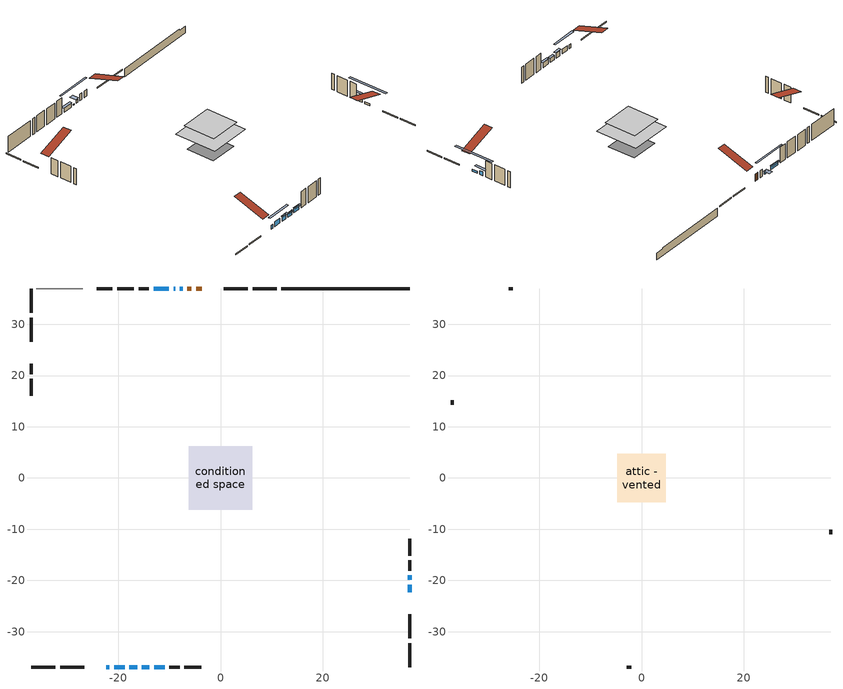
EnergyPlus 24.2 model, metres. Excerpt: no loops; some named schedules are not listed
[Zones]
conditioned space
 floor outside (Floor1 construction): -2.35,-2.35 -2.35,2.35 2.35,2.35 2.35,-2.35 z0.4
 floor adiabatic (AdiabaticFloorConstruction): -6.24,-6.24 -6.24,6.24 6.24,6.24 6.24,-6.24 z2.84
 floor foundation (Slab1 construction): -4.16,-4.16 -4.16,4.16 4.16,4.16 4.16,-4.16 z-2.04
 wall outside (RimJoist1 construction): 10.98,36.9 6.29,36.9 / -36.9,-36.9 -32.21,-36.9 / -36.9,36.9 -36.9,32.21 / 36.9,-36.9 36.9,-32.21 z0.4:0.7
 wall outside (RimJoist2 construction): 5.36,36.9 0.68,36.9 / -31.29,-36.9 -26.6,-36.9 / -36.9,31.29 -36.9,26.6 / 36.9,-31.29 36.9,-26.6 z0.4:0.7
 wall outside (AdiabaticWallConstruction 1): -3.62,36.9 -4.74,36.9 z0.4:2.43
 wall outside (AdiabaticWallConstruction): -7.41,36.9 -7.94,36.9 z0.4:1.29; -8.87,36.9 -9.16,36.9 z0.4:0.75; 36.9,-22.3 36.9,-20.8 z0.4:1.01; -22.3,-36.9 -21.69,-36.9 z0.4:1.62; -20.76,-36.9 -18.7,-36.9 / -17.77,-36.9 -16.3,-36.9 / -12.97,-36.9 -10.91,-36.9 z0.4:1.87; 36.9,-19.87 36.9,-19.01 / -15.37,-36.9 -13.9,-36.9 / -10.09,36.9 -13.03,36.9 z0.4:1.57
 wall outside (Wall1 construction): -13.96,36.9 -15.97,36.9 / -9.98,-36.9 -7.98,-36.9 / -36.9,22.3 -36.9,20.29 / 36.9,-18.08 36.9,-16.07 z0.4:5.28
 wall outside (Wall2 construction): -16.9,36.9 -20.18,36.9 / -7.05,-36.9 -3.77,-36.9 / -36.9,19.37 -36.9,16.08 / 36.9,-15.15 36.9,-11.86 z0.4:5.28
 wall foundation (FoundationWall1 construction): 11.91,36.9,-2.04 11.91,36.9,0.4 34.4,36.9,0.4 34.4,36.9,-0.01 36.9,36.9,-0.01 36.9,36.9,-2.04
 wall othersidecoefficients (AdiabaticWallConstruction 1): -5.67,36.9 -6.48,36.9 z0.4:2.43
 wall othersidecoefficients (Wall3 construction): -21.11,36.9 -24.2,36.9 z0.4:5.28
 wall adiabatic (Wall5 construction): -26.89,36.9 -35.97,36.9 z0.4:5.28
 window (WindowConstruction 6): -7.41,36.9 -7.94,36.9 z0.4:1.29
 window (WindowConstruction 8): -8.87,36.9 -9.16,36.9 z0.4:0.74
 window (WindowConstruction 9): 36.9,-22.3 36.9,-20.8 z0.4:1.01
 window (WindowConstruction 7): -22.3,-36.9 -21.69,-36.9 z0.4:1.62
 window (WindowConstruction): -20.76,-36.9 -18.7,-36.9 z0.4:1.87
 window (WindowConstruction 1): -17.77,-36.9 -16.3,-36.9 z0.4:1.87
 window (WindowConstruction 2): 36.9,-19.87 36.9,-19.01 z0.4:1.57
 window (WindowConstruction 3): -15.37,-36.9 -13.9,-36.9 z0.4:1.57
 window (WindowConstruction 4): -12.97,-36.9 -10.91,-36.9 z0.4:1.87
 window (WindowConstruction 5): -10.09,36.9 -13.03,36.9 z0.4:1.57
 door (Door): -3.62,36.9 -4.74,36.9 z0.4:2.43
 door inside (Door 1): -5.67,36.9 -6.48,36.9 z0.4:2.43
 ceiling adiabatic (AdiabaticFloorConstruction): 6.24,-6.24 6.24,6.24 -6.24,6.24 -6.24,-6.24 z2.84
attic - vented
 floor to conditioned space (Floor2 construction Reversed): -4.76,-4.76 -4.76,4.76 4.76,4.76 4.76,-4.76 z5.28
 wall outside (Wall4 construction): -25.13,36.9 -25.96,36.9 / -2.84,-36.9 -2,-36.9 / -36.9,15.16 -36.9,14.32 / 36.9,-10.94 36.9,-10.1 z0.4:5.28
 roof outside (Roof1 construction): -2.69,36.9,5.28 -2.69,27.63,8.37 -0.25,27.63,8.37 -0.25,36.9,5.28; -23.23,-36.9,5.28 -23.23,-27.63,8.37 -25.67,-27.63,8.37 -25.67,-36.9,5.28; -36.9,23.23,5.28 -27.63,23.23,8.37 -27.63,25.67,8.37 -36.9,25.67,5.28; 36.9,-23.23,5.28 27.63,-23.23,8.37 27.63,-25.67,8.37 36.9,-25.67,5.28
shading: -8.24,36.9 -7.11,36.9 -7.11,38.73 -8.24,38.73 z1.59; -14.34,36.9 -3.69,36.9 -3.69,37.31 -14.34,37.31 z5.92; 36.9,-15.62 36.9,-27.48 37.51,-27.48 37.51,-15.62 z6.19; -15.96,-36.9 -23.5,-36.9 -23.5,-37.51 -15.96,-37.51 z4.61; -16,-36.9 -18.07,-36.9 -18.07,-37.51 -16,-37.51 z2.17; 36.9,-17.79 36.9,-21.09 37.51,-21.09 37.51,-17.79 z2.79; -13.75,-36.9 -15.52,-36.9 -15.52,-37.51 -13.75,-37.51 z1.72; -10.76,-36.9 -13.12,-36.9 -13.12,-37.51 -10.76,-37.51 z2.02; -13.18,36.9 -9.94,36.9 -9.94,37.51 -13.18,37.51 z1.72
[Building]
Building 1: Terrain=Suburbs
[Site:Location]
Edmonton Intl AP_AB: Latitude {deg}=53.31; Longitude {deg}=-113.58; Time Zone {hr}=-7; Elevation {m}=723; Keep Site Location Information=Yes
[Site:GroundTemperature:Shallow]
-1.56185, -3.61833, -3.78302, -2.80711, 1.11059, 5.01004, 8.39065, 10.5322, 10.7141, 8.97234, 5.67794, 1.89811
[Site:WaterMainsTemperature]
Calculation Method=Schedule; Temperature Schedule=mains temperature schedule
[Material] Roughness=Rough; Thermal Absorptance=0.9
Name | Thickness {m} | Conductivity {W/m-K} | Density {kg/m3} | Specific Heat {J/kg-K} | Solar Absorptance | Visible Absorptance
asphalt or fiberglass shingles | 0.00635 | 0.162714 | 1121.4 | 1465.45 | 0.4 | 0.4
ceiling loosefill ins | 0.423333 | 0.0480833 | 16.02 | 1046.75 | 0.7 | 0.7
ceiling stud and cavity | 0.1397 | 0.280341 | 65.682 | 1177.47 | 0.7 | 0.7
concrete 4.0 in. | 0.1016 | 1.803125 | 2242.8 | 837.4 | 0.7 | 0.7
concrete 8.0 in. | 0.2032 | 1.803125 | 2242.8 | 837.4 | 0.7 | 0.7
door material | 0.04445 | 0.053851 | 512.64 | 1214.23 | 0.7 | 0.7
door material 1 | 0.04445 | 0.060037 | 512.64 | 1214.23 | 0.7 | 0.7
exterior vertical ins | 0.0460229 | 0.029427 | 32.04 | 1214.23 | 0.7 | 0.7
floor covering | 0.0127 | 0.0433444 | 54.468 | 1339.84 | 0.6 | 0.6
floor rigid ins | 0.155448 | 0.029427 | 32.04 | 1214.23 | 0.7 | 0.7
floor rigid ins 1; wall rigid ins 2 | 0.512978 | 0.029427 | 32.04 | 1214.23 | 0.7 | 0.7
floor stud and cavity | 0.1397 | 0.301438 | 92.3553 | 1139.71 | 0.7 | 0.7
floor stud and cavity 1 | 0.1397 | 1.75129 | 37.0049 | 1207.88 | 0.7 | 0.7
furniture material conditioned space 1 | 0.1524 | 0.115458 | 640.8 | 1214.23 | 0.6 | 0.6
gypsum board | 0.0127 | 0.160291 | 801 | 837.4 | 0.6 | 0.6
gypsum board 1 | 0.0127 | 0.160291 | 801 | 837.4 | 0.7 | 0.7
osb sheathing 0.5 in. | 0.0127 | 0.115458 | 512.64 | 1214.23 | 0.7 | 0.7
osb sheathing 0.75 in. | 0.01905 | 0.115458 | 512.64 | 1214.23 | 0.7 | 0.7
osb sheathing 2.0 in. | 0.0508 | 0.115458 | 512.64 | 1214.23 | 0.7 | 0.7
rim joist rigid ins; wall rigid ins | 0.051816 | 0.029427 | 32.04 | 1214.23 | 0.7 | 0.7
rim joist stud and cavity | 0.0508 | 0.0420812 | 125.044 | 1163.47 | 0.6 | 0.6
rim joist stud and cavity 1 | 0.0508 | 0.040317 | 125.044 | 1163.47 | 0.6 | 0.6
wall rigid ins 1 | 0.051816 | 0.029427 | 32.04 | 1214.23 | 0.4 | 0.4
wall stud and cavity | 0.1397 | 0.244877 | 139.0536 | 1170.24 | 0.7 | 0.7
wall stud and cavity 1 | 0.1397 | 0.226685 | 139.0536 | 1170.24 | 0.7 | 0.7
wall stud and cavity 2 | 0.1397 | 0.174931 | 139.0536 | 1170.24 | 0.7 | 0.7
wall stud and cavity 3 | 0.0889 | 6.9971 | 50.32683 | 1063.81 | 0.6 | 0.6
wall stud and cavity 4 | 0.1397 | 0.17928 | 139.0536 | 1170.24 | 0.7 | 0.7
wall stud and cavity 5 | 0.0889 | 0.380278 | 52.3479 | 1209.89 | 0.7 | 0.7
wall stud and cavity 6 | 0.0889 | 0.391764 | 83.0341 | 1211.67 | 0.7 | 0.7
wood siding | 0.0254 | 0.102417 | 544.68 | 1172.36 | 0.4 | 0.4
wood siding 1 | 0.00254 | 0.102417 | 544.68 | 1172.36 | 0.4 | 0.4
wood siding 2; wood siding 3; wood siding 4 | 0.0254 | 0.102417 | 544.68 | 1172.36 | 0.7 | 0.7
[WindowMaterial:SimpleGlazingSystem]
Name | U-Factor {W/m2-K} | Solar Heat Gain Coefficient
WindowMaterial | 1.070303 | 0.23
WindowMaterial 1 | 1.14355 | 0.22
WindowMaterial 2 | 1.78914 | 0.58
WindowMaterial 3 | 1.181024 | 0.22
WindowMaterial 4 | 2.75326 | 0.59
WindowMaterial 5 | 2.76008 | 0.6
WindowMaterial 6 | 3.07123 | 0.43
WindowMaterial 7 | 1.34398 | 0.19
[Construction]
AdiabaticFloorConstruction: floor stud and cavity 1, floor rigid ins 1, osb sheathing 0.75 in., floor covering
AdiabaticWallConstruction: wood siding 3, wall rigid ins 2, wall stud and cavity 5, gypsum board
AdiabaticWallConstruction 1: wood siding 4, wall rigid ins 2, wall stud and cavity 5, gypsum board
Door: door material
Door 1: door material 1
Floor1 construction: floor stud and cavity, floor rigid ins, osb sheathing 0.75 in., floor covering
Floor2 construction Reversed: gypsum board, ceiling stud and cavity, ceiling loosefill ins
FoundationWall1 construction: concrete 8.0 in., gypsum board 1
furniture construction conditioned space 1: furniture material conditioned space 1
PartitionWallConstruction: gypsum board, wall stud and cavity 6, gypsum board
RimJoist1 construction: wood siding 2, rim joist rigid ins, osb sheathing 2.0 in., rim joist stud and cavity
RimJoist2 construction: wood siding 2, rim joist rigid ins, osb sheathing 2.0 in., rim joist stud and cavity 1
Roof1 construction: asphalt or fiberglass shingles
Slab1 construction: concrete 4.0 in.
Wall1 construction: wood siding, wall rigid ins, osb sheathing 0.5 in., wall stud and cavity, gypsum board
Wall2 construction: wood siding, wall rigid ins, osb sheathing 0.5 in., wall stud and cavity 1, gypsum board
Wall3 construction: wall rigid ins 1, osb sheathing 0.5 in., wall stud and cavity 2, gypsum board
Wall4 construction: wood siding 1, wall stud and cavity 3
Wall5 construction: wall rigid ins 1, osb sheathing 0.5 in., wall stud and cavity 4, gypsum board
WindowConstruction; WindowConstruction 4: WindowMaterial
WindowConstruction 1: WindowMaterial 1
WindowConstruction 2: WindowMaterial 2
WindowConstruction 3; WindowConstruction 5: WindowMaterial 3
WindowConstruction 6: WindowMaterial 4
WindowConstruction 7: WindowMaterial 5
WindowConstruction 8: WindowMaterial 6
WindowConstruction 9: WindowMaterial 7
[Zone] Multiplier=1; Part of Total Floor Area=Yes
Name | Volume {m3}
attic - vented | 45.368
conditioned space | 582.4
[Space]
Name | Zone | Volume {m3}
attic - vented 1 | attic - vented | 45.368
conditioned space 1 | conditioned space | 582.4
[ZoneInfiltration:EffectiveLeakageArea]
infil attic - vented 1: Zone or Space=attic - vented 1; Schedule=Always On Discrete; Effective Air Leakage Area {cm2}=3147.48; Stack Coefficient=0.000553889; Wind Coefficient=1.59013e-05
[ZoneMixing]
whole house fan mix: Zone or Space=attic - vented; Schedule=Always On Continuous; Design Flow Rate Calculation Method=Flow/Zone; Design Flow Rate {m3/s}=0; Source Zone or Space=conditioned space
[SurfaceProperty:ExposedFoundationPerimeter]
Slab1: Exposed Perimeter Calculation Method=TotalExposedPerimeter; Total Exposed Perimeter {m}=24.994
[SurfaceProperty:OtherSideCoefficients]
other non-freezing space: Combined Convective/Radiative Film Coefficient {W/m2-K}=8.35; Constant Temperature Coefficient=1; External Dry-Bulb Temperature Coefficient=0; Ground Temperature Coefficient=0; Wind Speed Coefficient=0; Zone Air Temperature Coefficient=0; Constant Temperature Schedule=other non-freezing space; Previous Other Side Temperature Coefficient=0
[InternalMass] Zone or ZoneList=conditioned space; Space or SpaceList=conditioned space 1
Name | Construction | Surface Area {m2}
furniture mass conditioned space 1 | furniture construction conditioned space 1 | 98.856
partition wall mass | PartitionWallConstruction | 247.14
[Lights]
interior lighting: Zone or ZoneList or Space or SpaceList=conditioned space 1; Schedule=interior lighting schedule; Design Level Calculation Method=LightingLevel; Lighting Level {W}=343.2; Return Air Fraction=0; Fraction Radiant=0.6; Fraction Visible=0.2; Fraction Replaceable=1
[People]
occupants: Zone or ZoneList or Space or SpaceList=conditioned space 1; Number of People Schedule=occupants schedule; Number of People Calculation Method=People; Number of People=3; Fraction Radiant=0.314171; Sensible Heat Fraction=0.56303; Activity Level Schedule=occupants activity schedule; Carbon Dioxide Generation Rate {m3/s-W}=0; Enable ASHRAE 55 Comfort Warnings=No; Mean Radiant Temperature Calculation Type=EnclosureAveraged
[ElectricEquipment] Zone or ZoneList or Space or SpaceList=conditioned space 1; Design Level Calculation Method=EquipmentLevel
Name | Schedule | Design Level {W} | Fraction Latent | Fraction Radiant | Fraction Lost
clothes dryer | clothes dryer schedule | 140.772 | 0.015 | 0.081 | 0.85
clothes washer | clothes washer schedule | 32.1985 | 0.03 | 0.162 | 0.7
cooking range | cooking range schedule | 208.969 | 0.08 | 0.432 | 0.2
dishwasher | dishwasher schedule | 66.8632 | 0.3 | 0.18 | 0.4
fridge | fridge schedule | 72.9452 | 0 | 0.6 | 0
mech vent house fan | mech vent house fan schedule | 26.8667 | 0 | 0 | 0.5
mech vent house fan cfis | mech vent house fan cfis schedule | 0 | 0 | 0 | 0
misc plug loads | misc plug loads schedule | 494.7 | 0.045 | 0.513 | 0.1
whole house fan | Always On Discrete | 0 | 0 | 0 | 1
[OtherEquipment] Zone or ZoneList or Space or SpaceList=conditioned space 1; Design Level Calculation Method=EquipmentLevel
Name | Fuel Type | Schedule | Design Level {W} | Fraction Latent | Fraction Radiant | Fraction Lost
clothes dryer 1 | Electricity | clothes dryer schedule | 0 | 0.015 | 0.081 | 0.85
cooking range 1 | Electricity | cooking range schedule | 0 | 0.08 | 0.432 | 0.2
general water use latent | None | general water use schedule | 59.3978 | 1 | 0 | 0
general water use sensible | None | general water use schedule | -58.539 | 0 | 0.6 | 0
mech vent house fan latent load | None | Always On Discrete | 0 | 1 | 0 | 0
mech vent house fan sensible load | None | Always On Discrete | 0 | 0 | 0 | 0
water heater energy adjustment1 | NaturalGas | Always On Discrete | 0.01 | 0 | 0 | 1
[ZoneInfiltration:DesignFlowRate] Zone or ZoneList or Space or SpaceList=conditioned space 1; Schedule=Always On Discrete; Design Flow Rate Calculation Method=Flow/Zone; Design Flow Rate {m3/s}=0
infil flow; natural vent flow; whole house fan flow
[Foundation:Kiva]
Foundation Kiva 1: Initial Indoor Air Temperature {C}=18; Wall Height Above Grade {m}=0.399989; Wall Depth Below Slab {m}=0.2032; Custom Block Material Name 1=exterior vertical ins; Custom Block Depth 1 {m}=2.43998; Custom Block X Position 1 {m}=0.2159; Custom Block Z Position 1 {m}=0
[Foundation:Kiva:Settings]
Soil Conductivity {W/m-K}=0.849921; Soil Density {kg/m3}=1842.3; Soil Specific Heat {J/kg-K}=418.7; Ground Solar Absorptivity=0.9; Ground Thermal Absorptivity=0.9; Ground Surface Roughness {m}=0.03; Far-Field Width {m}=40; Deep-Ground Boundary Condition=ZeroFlux; Deep-Ground Depth {m}=40; Minimum Cell Dimension {m}=0.2; Maximum Cell Growth Coefficient=3; Simulation Timestep=Timestep
[Exterior:Lights]
exterior lighting: Schedule=exterior lighting schedule; Design Level {W}=75.6
[Schedule:Constant]
Name | Hourly Value
Always On Continuous; mech vent house fan schedule; mech vent house fan cfis schedule; Always On Discrete | 1
other non-freezing space; fridge schedule | 0
occupants activity schedule | 117.228
[Schedule:Week:Daily]
interior lighting schedule Week Rule - Jan1-Jan27: interior lighting schedule day, interior lighting schedule day, interior lighting schedule day, interior lighting schedule day, interior lighting schedule day, interior lighting schedule day, interior lighting schedule day, interior lighting schedule default day, interior lighting schedule default day, interior lighting schedule default day, interior lighting schedule default day, interior lighting schedule default day
interior lighting schedule Week Rule - Jan28-Feb3: interior lighting schedule day, interior lighting schedule day, interior lighting schedule day, interior lighting schedule day, interior lighting schedule day 1, interior lighting schedule day 1, interior lighting schedule day 1, interior lighting schedule default day, interior lighting schedule default day, interior lighting schedule default day, interior lighting schedule default day, interior lighting schedule default day
interior lighting schedule Week Rule - Feb4-Feb24: interior lighting schedule day 1, interior lighting schedule day 1, interior lighting schedule day 1, interior lighting schedule day 1, interior lighting schedule day 1, interior lighting schedule day 1, interior lighting schedule day 1, interior lighting schedule default day, interior lighting schedule default day, interior lighting schedule default day, interior lighting schedule default day, interior lighting schedule default day
interior lighting schedule Week Rule - Feb25-Mar3: interior lighting schedule day 1, interior lighting schedule day 1, interior lighting schedule day 1, interior lighting schedule day 1, interior lighting schedule day 2, interior lighting schedule day 2, interior lighting schedule day 2, interior lighting schedule default day, interior lighting schedule default day, interior lighting schedule default day, interior lighting schedule default day, interior lighting schedule default day
interior lighting schedule Week Rule - Mar4-Mar31: interior lighting schedule day 2, interior lighting schedule day 2, interior lighting schedule day 2, interior lighting schedule day 2, interior lighting schedule day 2, interior lighting schedule day 2, interior lighting schedule day 2, interior lighting schedule default day, interior lighting schedule default day, interior lighting schedule default day, interior lighting schedule default day, interior lighting schedule default day
interior lighting schedule Week Rule - Apr1-Apr28: interior lighting schedule day 3, interior lighting schedule day 3, interior lighting schedule day 3, interior lighting schedule day 3, interior lighting schedule day 3, interior lighting schedule day 3, interior lighting schedule day 3, interior lighting schedule default day, interior lighting schedule default day, interior lighting schedule default day, interior lighting schedule default day, interior lighting schedule default day
interior lighting schedule Week Rule - Apr29-May5: interior lighting schedule day 3, interior lighting schedule day 3, interior lighting schedule day 4, interior lighting schedule day 4, interior lighting schedule day 4, interior lighting schedule day 4, interior lighting schedule day 4, interior lighting schedule default day, interior lighting schedule default day, interior lighting schedule default day, interior lighting schedule default day, interior lighting schedule default day
interior lighting schedule Week Rule - May6-May26: interior lighting schedule day 4, interior lighting schedule day 4, interior lighting schedule day 4, interior lighting schedule day 4, interior lighting schedule day 4, interior lighting schedule day 4, interior lighting schedule day 4, interior lighting schedule default day, interior lighting schedule default day, interior lighting schedule default day, interior lighting schedule default day, interior lighting schedule default day
interior lighting schedule Week Rule - May27-Jun2: interior lighting schedule day 4, interior lighting schedule day 4, interior lighting schedule day 4, interior lighting schedule day 4, interior lighting schedule day 4, interior lighting schedule day 5, interior lighting schedule day 5, interior lighting schedule default day, interior lighting schedule default day, interior lighting schedule default day, interior lighting schedule default day, interior lighting schedule default day
interior lighting schedule Week Rule - Jun3-Jun30: interior lighting schedule day 5, interior lighting schedule day 5, interior lighting schedule day 5, interior lighting schedule day 5, interior lighting schedule day 5, interior lighting schedule day 5, interior lighting schedule day 5, interior lighting schedule default day, interior lighting schedule default day, interior lighting schedule default day, interior lighting schedule default day, interior lighting schedule default day
interior lighting schedule Week Rule - Jul1-Jul28: interior lighting schedule day 6, interior lighting schedule day 6, interior lighting schedule day 6, interior lighting schedule day 6, interior lighting schedule day 6, interior lighting schedule day 6, interior lighting schedule day 6, interior lighting schedule default day, interior lighting schedule default day, interior lighting schedule default day, interior lighting schedule default day, interior lighting schedule default day
interior lighting schedule Week Rule - Jul29-Aug4: interior lighting schedule day 6, interior lighting schedule day 6, interior lighting schedule day 6, interior lighting schedule day 7, interior lighting schedule day 7, interior lighting schedule day 7, interior lighting schedule day 7, interior lighting schedule default day, interior lighting schedule default day, interior lighting schedule default day, interior lighting schedule default day, interior lighting schedule default day
interior lighting schedule Week Rule - Aug5-Aug25: interior lighting schedule day 7, interior lighting schedule day 7, interior lighting schedule day 7, interior lighting schedule day 7, interior lighting schedule day 7, interior lighting schedule day 7, interior lighting schedule day 7, interior lighting schedule default day, interior lighting schedule default day, interior lighting schedule default day, interior lighting schedule default day, interior lighting schedule default day
interior lighting schedule Week Rule - Aug26-Sep1: interior lighting schedule day 7, interior lighting schedule day 7, interior lighting schedule day 7, interior lighting schedule day 7, interior lighting schedule day 7, interior lighting schedule day 7, interior lighting schedule day 8, interior lighting schedule default day, interior lighting schedule default day, interior lighting schedule default day, interior lighting schedule default day, interior lighting schedule default day
interior lighting schedule Week Rule - Sep2-Sep29: interior lighting schedule day 8, interior lighting schedule day 8, interior lighting schedule day 8, interior lighting schedule day 8, interior lighting schedule day 8, interior lighting schedule day 8, interior lighting schedule day 8, interior lighting schedule default day, interior lighting schedule default day, interior lighting schedule default day, interior lighting schedule default day, interior lighting schedule default day
interior lighting schedule Week Rule - Sep30-Oct6: interior lighting schedule day 8, interior lighting schedule day 9, interior lighting schedule day 9, interior lighting schedule day 9, interior lighting schedule day 9, interior lighting schedule day 9, interior lighting schedule day 9, interior lighting schedule default day, interior lighting schedule default day, interior lighting schedule default day, interior lighting schedule default day, interior lighting schedule default day
interior lighting schedule Week Rule - Oct7-Oct27: interior lighting schedule day 9, interior lighting schedule day 9, interior lighting schedule day 9, interior lighting schedule day 9, interior lighting schedule day 9, interior lighting schedule day 9, interior lighting schedule day 9, interior lighting schedule default day, interior lighting schedule default day, interior lighting schedule default day, interior lighting schedule default day, interior lighting schedule default day
interior lighting schedule Week Rule - Oct28-Nov3: interior lighting schedule day 9, interior lighting schedule day 9, interior lighting schedule day 9, interior lighting schedule day 9, interior lighting schedule day 10, interior lighting schedule day 10, interior lighting schedule day 10, interior lighting schedule default day, interior lighting schedule default day, interior lighting schedule default day, interior lighting schedule default day, interior lighting schedule default day
interior lighting schedule Week Rule - Nov4-Nov24: interior lighting schedule day 10, interior lighting schedule day 10, interior lighting schedule day 10, interior lighting schedule day 10, interior lighting schedule day 10, interior lighting schedule day 10, interior lighting schedule day 10, interior lighting schedule default day, interior lighting schedule default day, interior lighting schedule default day, interior lighting schedule default day, interior lighting schedule default day
interior lighting schedule Week Rule - Nov25-Dec1: interior lighting schedule day 10, interior lighting schedule day 10, interior lighting schedule day 10, interior lighting schedule day 10, interior lighting schedule day 10, interior lighting schedule day 10, interior lighting schedule day 11, interior lighting schedule default day, interior lighting schedule default day, interior lighting schedule default day, interior lighting schedule default day, interior lighting schedule default day
interior lighting schedule Week Rule - Dec2-Dec31: interior lighting schedule day 11, interior lighting schedule day 11, interior lighting schedule day 11, interior lighting schedule day 11, interior lighting schedule day 11, interior lighting schedule day 11, interior lighting schedule day 11, interior lighting schedule default day, interior lighting schedule default day, interior lighting schedule default day, interior lighting schedule default day, interior lighting schedule default day
occupants schedule Week Rule - Jan1-Dec31: occupants schedule day, occupants schedule day, occupants schedule day, occupants schedule day, occupants schedule day, occupants schedule day, occupants schedule day, occupants schedule default day, occupants schedule default day, occupants schedule default day, occupants schedule default day, occupants schedule default day
clothes dryer schedule Week Rule - Jan1-Dec31: clothes dryer schedule day, clothes dryer schedule day, clothes dryer schedule day, clothes dryer schedule day, clothes dryer schedule day, clothes dryer schedule day, clothes dryer schedule day, clothes dryer schedule default day, clothes dryer schedule default day, clothes dryer schedule default day, clothes dryer schedule default day, clothes dryer schedule default day
clothes washer schedule Week Rule - Jan1-Dec31: clothes washer schedule day, clothes washer schedule day, clothes washer schedule day, clothes washer schedule day, clothes washer schedule day, clothes washer schedule day, clothes washer schedule day, clothes washer schedule default day, clothes washer schedule default day, clothes washer schedule default day, clothes washer schedule default day, clothes washer schedule default day
cooking range schedule Week Rule - Jan1-Dec31: cooking range schedule day, cooking range schedule day, cooking range schedule day, cooking range schedule day, cooking range schedule day, cooking range schedule day, cooking range schedule day, cooking range schedule default day, cooking range schedule default day, cooking range schedule default day, cooking range schedule default day, cooking range schedule default day
dishwasher schedule Week Rule - Jan1-Dec31: dishwasher schedule day, dishwasher schedule day, dishwasher schedule day, dishwasher schedule day, dishwasher schedule day, dishwasher schedule day, dishwasher schedule day, dishwasher schedule default day, dishwasher schedule default day, dishwasher schedule default day, dishwasher schedule default day, dishwasher schedule default day
misc plug loads schedule Week Rule - Jan1-Dec31: misc plug loads schedule day, misc plug loads schedule day, misc plug loads schedule day, misc plug loads schedule day, misc plug loads schedule day, misc plug loads schedule day, misc plug loads schedule day, misc plug loads schedule default day, misc plug loads schedule default day, misc plug loads schedule default day, misc plug loads schedule default day, misc plug loads schedule default day
general water use schedule Week Rule - Jan1-Dec31: general water use schedule day, general water use schedule day, general water use schedule day, general water use schedule day, general water use schedule day, general water use schedule day, general water use schedule day, general water use schedule default day, general water use schedule default day, general water use schedule default day, general water use schedule default day, general water use schedule default day
exterior lighting schedule Week Rule - Jan1-Jan27: exterior lighting schedule day, exterior lighting schedule day, exterior lighting schedule day, exterior lighting schedule day, exterior lighting schedule day, exterior lighting schedule day, exterior lighting schedule day, exterior lighting schedule default day, exterior lighting schedule default day, exterior lighting schedule default day, exterior lighting schedule default day, exterior lighting schedule default day
exterior lighting schedule Week Rule - Jan28-Feb3: exterior lighting schedule day, exterior lighting schedule day, exterior lighting schedule day, exterior lighting schedule day, exterior lighting schedule day 1, exterior lighting schedule day 1, exterior lighting schedule day 1, exterior lighting schedule default day, exterior lighting schedule default day, exterior lighting schedule default day, exterior lighting schedule default day, exterior lighting schedule default day
exterior lighting schedule Week Rule - Feb4-Feb24: exterior lighting schedule day 1, exterior lighting schedule day 1, exterior lighting schedule day 1, exterior lighting schedule day 1, exterior lighting schedule day 1, exterior lighting schedule day 1, exterior lighting schedule day 1, exterior lighting schedule default day, exterior lighting schedule default day, exterior lighting schedule default day, exterior lighting schedule default day, exterior lighting schedule default day
exterior lighting schedule Week Rule - Feb25-Mar3: exterior lighting schedule day 1, exterior lighting schedule day 1, exterior lighting schedule day 1, exterior lighting schedule day 1, exterior lighting schedule day 2, exterior lighting schedule day 2, exterior lighting schedule day 2, exterior lighting schedule default day, exterior lighting schedule default day, exterior lighting schedule default day, exterior lighting schedule default day, exterior lighting schedule default day
exterior lighting schedule Week Rule - Mar4-Mar31: exterior lighting schedule day 2, exterior lighting schedule day 2, exterior lighting schedule day 2, exterior lighting schedule day 2, exterior lighting schedule day 2, exterior lighting schedule day 2, exterior lighting schedule day 2, exterior lighting schedule default day, exterior lighting schedule default day, exterior lighting schedule default day, exterior lighting schedule default day, exterior lighting schedule default day
exterior lighting schedule Week Rule - Apr1-Apr28: exterior lighting schedule day 3, exterior lighting schedule day 3, exterior lighting schedule day 3, exterior lighting schedule day 3, exterior lighting schedule day 3, exterior lighting schedule day 3, exterior lighting schedule day 3, exterior lighting schedule default day, exterior lighting schedule default day, exterior lighting schedule default day, exterior lighting schedule default day, exterior lighting schedule default day
exterior lighting schedule Week Rule - Apr29-May5: exterior lighting schedule day 3, exterior lighting schedule day 3, exterior lighting schedule day 4, exterior lighting schedule day 4, exterior lighting schedule day 4, exterior lighting schedule day 4, exterior lighting schedule day 4, exterior lighting schedule default day, exterior lighting schedule default day, exterior lighting schedule default day, exterior lighting schedule default day, exterior lighting schedule default day
exterior lighting schedule Week Rule - May6-May26: exterior lighting schedule day 4, exterior lighting schedule day 4, exterior lighting schedule day 4, exterior lighting schedule day 4, exterior lighting schedule day 4, exterior lighting schedule day 4, exterior lighting schedule day 4, exterior lighting schedule default day, exterior lighting schedule default day, exterior lighting schedule default day, exterior lighting schedule default day, exterior lighting schedule default day
exterior lighting schedule Week Rule - May27-Jun2: exterior lighting schedule day 4, exterior lighting schedule day 4, exterior lighting schedule day 4, exterior lighting schedule day 4, exterior lighting schedule day 4, exterior lighting schedule day 5, exterior lighting schedule day 5, exterior lighting schedule default day, exterior lighting schedule default day, exterior lighting schedule default day, exterior lighting schedule default day, exterior lighting schedule default day
exterior lighting schedule Week Rule - Jun3-Jun30: exterior lighting schedule day 5, exterior lighting schedule day 5, exterior lighting schedule day 5, exterior lighting schedule day 5, exterior lighting schedule day 5, exterior lighting schedule day 5, exterior lighting schedule day 5, exterior lighting schedule default day, exterior lighting schedule default day, exterior lighting schedule default day, exterior lighting schedule default day, exterior lighting schedule default day
exterior lighting schedule Week Rule - Jul1-Jul28: exterior lighting schedule day 6, exterior lighting schedule day 6, exterior lighting schedule day 6, exterior lighting schedule day 6, exterior lighting schedule day 6, exterior lighting schedule day 6, exterior lighting schedule day 6, exterior lighting schedule default day, exterior lighting schedule default day, exterior lighting schedule default day, exterior lighting schedule default day, exterior lighting schedule default day
exterior lighting schedule Week Rule - Jul29-Aug4: exterior lighting schedule day 6, exterior lighting schedule day 6, exterior lighting schedule day 6, exterior lighting schedule day 7, exterior lighting schedule day 7, exterior lighting schedule day 7, exterior lighting schedule day 7, exterior lighting schedule default day, exterior lighting schedule default day, exterior lighting schedule default day, exterior lighting schedule default day, exterior lighting schedule default day
exterior lighting schedule Week Rule - Aug5-Aug25: exterior lighting schedule day 7, exterior lighting schedule day 7, exterior lighting schedule day 7, exterior lighting schedule day 7, exterior lighting schedule day 7, exterior lighting schedule day 7, exterior lighting schedule day 7, exterior lighting schedule default day, exterior lighting schedule default day, exterior lighting schedule default day, exterior lighting schedule default day, exterior lighting schedule default day
exterior lighting schedule Week Rule - Aug26-Sep1: exterior lighting schedule day 7, exterior lighting schedule day 7, exterior lighting schedule day 7, exterior lighting schedule day 7, exterior lighting schedule day 7, exterior lighting schedule day 7, exterior lighting schedule day 8, exterior lighting schedule default day, exterior lighting schedule default day, exterior lighting schedule default day, exterior lighting schedule default day, exterior lighting schedule default day
exterior lighting schedule Week Rule - Sep2-Sep29: exterior lighting schedule day 8, exterior lighting schedule day 8, exterior lighting schedule day 8, exterior lighting schedule day 8, exterior lighting schedule day 8, exterior lighting schedule day 8, exterior lighting schedule day 8, exterior lighting schedule default day, exterior lighting schedule default day, exterior lighting schedule default day, exterior lighting schedule default day, exterior lighting schedule default day
exterior lighting schedule Week Rule - Sep30-Oct6: exterior lighting schedule day 8, exterior lighting schedule day 9, exterior lighting schedule day 9, exterior lighting schedule day 9, exterior lighting schedule day 9, exterior lighting schedule day 9, exterior lighting schedule day 9, exterior lighting schedule default day, exterior lighting schedule default day, exterior lighting schedule default day, exterior lighting schedule default day, exterior lighting schedule default day
[Schedule:Year]
interior lighting schedule: interior lighting schedule Week Rule - Jan1-Jan27, 1, 1, 1, 27, interior lighting schedule Week Rule - Jan28-Feb3, 1, 28, 2, 3, interior lighting schedule Week Rule - Feb4-Feb24, 2, 4, 2, 24, interior lighting schedule Week Rule - Feb25-Mar3, 2, 25, 3, 3, interior lighting schedule Week Rule - Mar4-Mar31, 3, 4, 3, 31, interior lighting schedule Week Rule - Apr1-Apr28, 4, 1, 4, 28, interior lighting schedule Week Rule - Apr29-May5, 4, 29, 5, 5, interior lighting schedule Week Rule - May6-May26, 5, 6, 5, 26, interior lighting schedule Week Rule - May27-Jun2, 5, 27, 6, 2, interior lighting schedule Week Rule - Jun3-Jun30, 6, 3, 6, 30, interior lighting schedule Week Rule - Jul1-Jul28, 7, 1, 7, 28, interior lighting schedule Week Rule - Jul29-Aug4, 7, 29, 8, 4, interior lighting schedule Week Rule - Aug5-Aug25, 8, 5, 8, 25, interior lighting schedule Week Rule - Aug26-Sep1, 8, 26, 9, 1, interior lighting schedule Week Rule - Sep2-Sep29, 9, 2, 9, 29, interior lighting schedule Week Rule - Sep30-Oct6, 9, 30, 10, 6, interior lighting schedule Week Rule - Oct7-Oct27, 10, 7, 10, 27, interior lighting schedule Week Rule - Oct28-Nov3, 10, 28, 11, 3, interior lighting schedule Week Rule - Nov4-Nov24, 11, 4, 11, 24, interior lighting schedule Week Rule - Nov25-Dec1, 11, 25, 12, 1, interior lighting schedule Week Rule - Dec2-Dec31, 12, 2, 12, 31
occupants schedule: occupants schedule Week Rule - Jan1-Dec31, 1, 1, 12, 31
clothes dryer schedule: clothes dryer schedule Week Rule - Jan1-Dec31, 1, 1, 12, 31
clothes washer schedule: clothes washer schedule Week Rule - Jan1-Dec31, 1, 1, 12, 31
cooking range schedule: cooking range schedule Week Rule - Jan1-Dec31, 1, 1, 12, 31
dishwasher schedule: dishwasher schedule Week Rule - Jan1-Dec31, 1, 1, 12, 31
misc plug loads schedule: misc plug loads schedule Week Rule - Jan1-Dec31, 1, 1, 12, 31
general water use schedule: general water use schedule Week Rule - Jan1-Dec31, 1, 1, 12, 31
exterior lighting schedule: exterior lighting schedule Week Rule - Jan1-Jan27, 1, 1, 1, 27, exterior lighting schedule Week Rule - Jan28-Feb3, 1, 28, 2, 3, exterior lighting schedule Week Rule - Feb4-Feb24, 2, 4, 2, 24, exterior lighting schedule Week Rule - Feb25-Mar3, 2, 25, 3, 3, exterior lighting schedule Week Rule - Mar4-Mar31, 3, 4, 3, 31, exterior lighting schedule Week Rule - Apr1-Apr28, 4, 1, 4, 28, exterior lighting schedule Week Rule - Apr29-May5, 4, 29, 5, 5, exterior lighting schedule Week Rule - May6-May26, 5, 6, 5, 26, exterior lighting schedule Week Rule - May27-Jun2, 5, 27, 6, 2, exterior lighting schedule Week Rule - Jun3-Jun30, 6, 3, 6, 30, exterior lighting schedule Week Rule - Jul1-Jul28, 7, 1, 7, 28, exterior lighting schedule Week Rule - Jul29-Aug4, 7, 29, 8, 4, exterior lighting schedule Week Rule - Aug5-Aug25, 8, 5, 8, 25, exterior lighting schedule Week Rule - Aug26-Sep1, 8, 26, 9, 1, exterior lighting schedule Week Rule - Sep2-Sep29, 9, 2, 9, 29, exterior lighting schedule Week Rule - Sep30-Oct6, 9, 30, 10, 6, exterior lighting schedule Week Rule - Oct7-Oct27, 10, 7, 10, 27, exterior lighting schedule Week Rule - Oct28-Nov3, 10, 28, 11, 3, exterior lighting schedule Week Rule - Nov4-Nov24, 11, 4, 11, 24, exterior lighting schedule Week Rule - Nov25-Dec1, 11, 25, 12, 1, exterior lighting schedule Week Rule - Dec2-Dec31, 12, 2, 12, 31
[Schedule:Compact]
mains temperature schedule: Through: 01/01, For: AllDays, Until: 24:00, 10.4033, Through: 01/02, For: AllDays, Until: 24:00, 10.3528, Through: 01/03, For: AllDays, Until: 24:00, 10.3028, Through: 01/04, For: AllDays, Until: 24:00, 10.2533, Through: 01/05, For: AllDays, Until: 24:00, 10.2044, Through: 01/06, For: AllDays, Until: 24:00, 10.1567, Through: 01/07, For: AllDays, Until: 24:00, 10.1094, Through: 01/08, For: AllDays, Until: 24:00, 10.0628, Through: 01/09, For: AllDays, Until: 24:00, 10.0167, Through: 01/10, For: AllDays, Until: 24:00, 9.97167, Through: 01/11, For: AllDays, Until: 24:00, 9.92722, Through: 01/12, For: AllDays, Until: 24:00, 9.88389, Through: 01/13, For: AllDays, Until: 24:00, 9.84111, Through: 01/14, For: AllDays, Until: 24:00, 9.79889, Through: 01/15, For: AllDays, Until: 24:00, 9.75778, Through: 01/16, For: AllDays, Until: 24:00, 9.71722, Through: 01/17, For: AllDays, Until: 24:00, 9.67778, Through: 01/18, For: AllDays, Until: 24:00, 9.63944, Through: 01/19, For: AllDays, Until: 24:00, 9.60111, Through: 01/20, For: AllDays, Until: 24:00, 9.56444, Through: 01/21, For: AllDays, Until: 24:00, 9.52833, Through: 01/22, For: AllDays, Until: 24:00, 9.49333, Through: 01/23, For: AllDays, Until: 24:00, 9.45889, Through: 01/24, For: AllDays, Until: 24:00, 9.42556, Through: 01/25, For: AllDays, Until: 24:00, 9.39278, Through: 01/26, For: AllDays, Until: 24:00, 9.36167, Through: 01/27, For: AllDays, Until: 24:00, 9.33111, Through: 01/28, For: AllDays, Until: 24:00, 9.30111, Through: 01/29, For: AllDays, Until: 24:00, 9.27278, Through: 01/30, For: AllDays, Until: 24:00, 9.245, Through: 01/31, For: AllDays, Until: 24:00, 9.21833, Through: 02/01, For: AllDays, Until: 24:00, 9.19222, Through: 02/02, For: AllDays, Until: 24:00, 9.16778, Through: 02/03, For: AllDays, Until: 24:00, 9.14389, Through: 02/04, For: AllDays, Until: 24:00, 9.12111, Through: 02/05, For: AllDays, Until: 24:00, 9.09944, Through: 02/06, For: AllDays, Until: 24:00, 9.07833, Through: 02/07, For: AllDays, Until: 24:00, 9.05889, Through: 02/08, For: AllDays, Until: 24:00, 9.04, Through: 02/09, For: AllDays, Until: 24:00, 9.02222, Through: 02/10, For: AllDays, Until: 24:00, 9.00556, Through: 02/11, For: AllDays, Until: 24:00, 8.99, Through: 02/12, For: AllDays, Until: 24:00, 8.97556, Through: 02/13, For: AllDays, Until: 24:00, 8.96222, Through: 02/14, For: AllDays, Until: 24:00, 8.95, Through: 02/15, For: AllDays, Until: 24:00, 8.93833, Through: 02/16, For: AllDays, Until: 24:00, 8.92833, Through: 02/17, For: AllDays, Until: 24:00, 8.91889, Through: 02/18, For: AllDays, Until: 24:00, 8.91111, Through: 02/19, For: AllDays, Until: 24:00, 8.90389, Through: 02/20, For: AllDays, Until: 24:00, 8.89778, Through: 02/21, For: AllDays, Until: 24:00, 8.89278, Through: 02/22, For: AllDays, Until: 24:00, 8.88889, Through: 02/23, For: AllDays, Until: 24:00, 8.88611, Through: 02/24, For: AllDays, Until: 24:00, 8.88444, Through: 02/25, For: AllDays, Until: 24:00, 8.88389, Through: 02/26, For: AllDays, Until: 24:00, 8.88444, Through: 02/27, For: AllDays, Until: 24:00, 8.88611, Through: 02/28, For: AllDays, Until: 24:00, 8.88889, Through: 03/01, For: AllDays, Until: 24:00, 8.89222, Through: 03/02, For: AllDays, Until: 24:00, 8.89722, Through: 03/03, For: AllDays, Until: 24:00, 8.90278, Through: 03/04, For: AllDays, Until: 24:00, 8.91, Through: 03/05, For: AllDays, Until: 24:00, 8.91778, Through: 03/06, For: AllDays, Until: 24:00, 8.92722, Through: 03/07, For: AllDays, Until: 24:00, 8.93722, Through: 03/08, For: AllDays, Until: 24:00, 8.94833, Through: 03/09, For: AllDays, Until: 24:00, 8.96056, Through: 03/10, For: AllDays, Until: 24:00, 8.97389, Through: 03/11, For: AllDays, Until: 24:00, 8.98833, Through: 03/12, For: AllDays, Until: 24:00, 9.00389, Through: 03/13, For: AllDays, Until: 24:00, 9.02056, Through: 03/14, For: AllDays, Until: 24:00, 9.03778, Through: 03/15, For: AllDays, Until: 24:00, 9.05667, Through: 03/16, For: AllDays, Until: 24:00, 9.07611, Through: 03/17, For: AllDays, Until: 24:00, 9.09667, Through: 03/18, For: AllDays, Until: 24:00, 9.11833, Through: 03/19, For: AllDays, Until: 24:00, 9.14111, Through: 03/20, For: AllDays, Until: 24:00, 9.165, Through: 03/21, For: AllDays, Until: 24:00, 9.18944, Through: 03/22, For: AllDays, Until: 24:00, 9.215, Through: 03/23, For: AllDays, Until: 24:00, 9.24167, Through: 03/24, For: AllDays, Until: 24:00, 9.26944, Through: 03/25, For: AllDays, Until: 24:00, 9.29778, Through: 03/26, For: AllDays, Until: 24:00, 9.32722, Through: 03/27, For: AllDays, Until: 24:00, 9.35778, Through: 03/28, For: AllDays, Until: 24:00, 9.38944, Through: 03/29, For: AllDays, Until: 24:00, 9.42167, Through: 03/30, For: AllDays, Until: 24:00, 9.455, Through: 03/31, For: AllDays, Until: 24:00, 9.48944, Through: 04/01, For: AllDays, Until: 24:00, 9.52444, Through: 04/02, For: AllDays, Until: 24:00, 9.56, Through: 04/03, For: AllDays, Until: 24:00, 9.59722, Through: 04/04, For: AllDays, Until: 24:00, 9.635, Through: 04/05, For: AllDays, Until: 24:00, 9.67333, Through: 04/06, For: AllDays, Until: 24:00, 9.71278, Through: 04/07, For: AllDays, Until: 24:00, 9.75333, Through: 04/08, For: AllDays, Until: 24:00, 9.79444, Through: 04/09, For: AllDays, Until: 24:00, 9.83611, Through: 04/10, For: AllDays, Until: 24:00, 9.87889, Through: 04/11, For: AllDays, Until: 24:00, 9.92222, Through: 04/12, For: AllDays, Until: 24:00, 9.96667, Through: 04/13, For: AllDays, Until: 24:00, 10.0117, Through: 04/14, For: AllDays, Until: 24:00, 10.0572, Through: 04/15, For: AllDays, Until: 24:00, 10.1039, Through: 04/16, For: AllDays, Until: 24:00, 10.1511, Through: 04/17, For: AllDays, Until: 24:00, 10.1989, Through: 04/18, For: AllDays, Until: 24:00, 10.2478, Through: 04/19, For: AllDays, Until: 24:00, 10.2972, Through: 04/20, For: AllDays, Until: 24:00, 10.3472, Through: 04/21, For: AllDays, Until: 24:00, 10.3978, Through: 04/22, For: AllDays, Until: 24:00, 10.4489, Through: 04/23, For: AllDays, Until: 24:00, 10.5006, Through: 04/24, For: AllDays, Until: 24:00, 10.5533, Through: 04/25, For: AllDays, Until: 24:00, 10.6061, Through: 04/26, For: AllDays, Until: 24:00, 10.66, Through: 04/27, For: AllDays, Until: 24:00, 10.7139, Through: 04/28, For: AllDays, Until: 24:00, 10.7689, Through: 04/29, For: AllDays, Until: 24:00, 10.8239, Through: 04/30, For: AllDays, Until: 24:00, 10.8794, Through: 05/01, For: AllDays, Until: 24:00, 10.9361, Through: 05/02, For: AllDays, Until: 24:00, 10.9928, Through: 05/03, For: AllDays, Until: 24:00, 11.05, Through: 05/04, For: AllDays, Until: 24:00, 11.1072, Through: 05/05, For: AllDays, Until: 24:00, 11.1656, Through: 05/06, For: AllDays, Until: 24:00, 11.2239, Through: 05/07, For: AllDays, Until: 24:00, 11.2828, Through: 05/08, For: AllDays, Until: 24:00, 11.3417, Through: 05/09, For: AllDays, Until: 24:00, 11.4017, Through: 05/10, For: AllDays, Until: 24:00, 11.4611, Through: 05/11, For: AllDays, Until: 24:00, 11.5217, Through: 05/12, For: AllDays, Until: 24:00, 11.5822, Through: 05/13, For: AllDays, Until: 24:00, 11.6428, Through: 05/14, For: AllDays, Until: 24:00, 11.7039, Through: 05/15, For: AllDays, Until: 24:00, 11.765, Through: 05/16, For: AllDays, Until: 24:00, 11.8267, Through: 05/17, For: AllDays, Until: 24:00, 11.8883, Through: 05/18, For: AllDays, Until: 24:00, 11.95, Through: 05/19, For: AllDays, Until: 24:00, 12.0122, Through: 05/20, For: AllDays, Until: 24:00, 12.0744, Through: 05/21, For: AllDays, Until: 24:00, 12.1372, Through: 05/22, For: AllDays, Until: 24:00, 12.1994, Through: 05/23, For: AllDays, Until: 24:00, 12.2622, Through: 05/24, For: AllDays, Until: 24:00, 12.325, Through: 05/25, For: AllDays, Until: 24:00, 12.3872, Through: 05/26, For: AllDays, Until: 24:00, 12.4506, Through: 05/27, For: AllDays, Until: 24:00, 12.5133, Through: 05/28, For: AllDays, Until: 24:00, 12.5761, Through: 05/29, For: AllDays, Until: 24:00, 12.6389, Through: 05/30, For: AllDays, Until: 24:00, 12.7017, Through: 05/31, For: AllDays, Until: 24:00, 12.7644, Through: 06/01, For: AllDays, Until: 24:00, 12.8267, Through: 06/02, For: AllDays, Until: 24:00, 12.8894, Through: 06/03, For: AllDays, Until: 24:00, 12.9517, Through: 06/04, For: AllDays, Until: 24:00, 13.0144, Through: 06/05, For: AllDays, Until: 24:00, 13.0767, Through: 06/06, For: AllDays, Until: 24:00, 13.1383, Through: 06/07, For: AllDays, Until: 24:00, 13.2006, Through: 06/08, For: AllDays, Until: 24:00, 13.2622, Through: 06/09, For: AllDays, Until: 24:00, 13.3233, Through: 06/10, For: AllDays, Until: 24:00, 13.3844, Through: 06/11, For: AllDays, Until: 24:00, 13.4456, Through: 06/12, For: AllDays, Until: 24:00, 13.5061, Through: 06/13, For: AllDays, Until: 24:00, 13.5667, Through: 06/14, For: AllDays, Until: 24:00, 13.6267, Through: 06/15, For: AllDays, Until: 24:00, 13.6867, Through: 06/16, For: AllDays, Until: 24:00, 13.7461, Through: 06/17, For: AllDays, Until: 24:00, 13.805, Through: 06/18, For: AllDays, Until: 24:00, 13.8639, Through: 06/19, For: AllDays, Until: 24:00, 13.9222, Through: 06/20, For: AllDays, Until: 24:00, 13.98, Through: 06/21, For: AllDays, Until: 24:00, 14.0372, Through: 06/22, For: AllDays, Until: 24:00, 14.0944, Through: 06/23, For: AllDays, Until: 24:00, 14.1511, Through: 06/24, For: AllDays, Until: 24:00, 14.2072, Through: 06/25, For: AllDays, Until: 24:00, 14.2628, Through: 06/26, For: AllDays, Until: 24:00, 14.3178, Through: 06/27, For: AllDays, Until: 24:00, 14.3722, Through: 06/28, For: AllDays, Until: 24:00, 14.4261, Through: 06/29, For: AllDays, Until: 24:00, 14.4794, Through: 06/30, For: AllDays, Until: 24:00, 14.5322, Through: 07/01, For: AllDays, Until: 24:00, 14.585, Through: 07/02, For: AllDays, Until: 24:00, 14.6367, Through: 07/03, For: AllDays, Until: 24:00, 14.6872, Through: 07/04, For: AllDays, Until: 24:00, 14.7378, Through: 07/05, For: AllDays, Until: 24:00, 14.7878, Through: 07/06, For: AllDays, Until: 24:00, 14.8367, Through: 07/07, For: AllDays, Until: 24:00, 14.885, Through: 07/08, For: AllDays, Until: 24:00, 14.9328, Through: 07/09, For: AllDays, Until: 24:00, 14.98, Through: 07/10, For: AllDays, Until: 24:00, 15.0261, Through: 07/11, For: AllDays, Until: 24:00, 15.0717, Through: 07/12, For: AllDays, Until: 24:00, 15.1161, Through: 07/13, For: AllDays, Until: 24:00, 15.1606, Through: 07/14, For: AllDays, Until: 24:00, 15.2033, Through: 07/15, For: AllDays, Until: 24:00, 15.2461, Through: 07/16, For: AllDays, Until: 24:00, 15.2878, Through: 07/17, For: AllDays, Until: 24:00, 15.3283, Through: 07/18, For: AllDays, Until: 24:00, 15.3683, Through: 07/19, For: AllDays, Until: 24:00, 15.4078, Through: 07/20, For: AllDays, Until: 24:00, 15.4461, Through: 07/21, For: AllDays, Until: 24:00, 15.4833, Through: 07/22, For: AllDays, Until: 24:00, 15.52, Through: 07/23, For: AllDays, Until: 24:00, 15.5556, Through: 07/24, For: AllDays, Until: 24:00, 15.5906, Through: 07/25, For: AllDays, Until: 24:00, 15.6244, Through: 07/26, For: AllDays, Until: 24:00, 15.6572, Through: 07/27, For: AllDays, Until: 24:00, 15.6894, Through: 07/28, For: AllDays, Until: 24:00, 15.7206, Through: 07/29, For: AllDays, Until: 24:00, 15.7506, Through: 07/30, For: AllDays, Until: 24:00, 15.78, Through: 07/31, For: AllDays, Until: 24:00, 15.8083, Through: 08/01, For: AllDays, Until: 24:00, 15.8356, Through: 08/02, For: AllDays, Until: 24:00, 15.8617, Through: 08/03, For: AllDays, Until: 24:00, 15.8872, Through: 08/04, For: AllDays, Until: 24:00, 15.9111, Through: 08/05, For: AllDays, Until: 24:00, 15.9344, Through: 08/06, For: AllDays, Until: 24:00, 15.9572, Through: 08/07, For: AllDays, Until: 24:00, 15.9783, Through: 08/08, For: AllDays, Until: 24:00, 15.9983, Through: 08/09, For: AllDays, Until: 24:00, 16.0178, Through: 08/10, For: AllDays, Until: 24:00, 16.0361, Through: 08/11, For: AllDays, Until: 24:00, 16.0533, Through: 08/12, For: AllDays, Until: 24:00, 16.0694, Through: 08/13, For: AllDays, Until: 24:00, 16.0844, Through: 08/14, For: AllDays, Until: 24:00, 16.0983, Through: 08/15, For: AllDays, Until: 24:00, 16.1117, Through: 08/16, For: AllDays, Until: 24:00, 16.1233, Through: 08/17, For: AllDays, Until: 24:00, 16.1344, Through: 08/18, For: AllDays, Until: 24:00, 16.1444, Through: 08/19, For: AllDays, Until: 24:00, 16.1528, Through: 08/20, For: AllDays, Until: 24:00, 16.1606, Through: 08/21, For: AllDays, Until: 24:00, 16.1672, Through: 08/22, For: AllDays, Until: 24:00, 16.1728, Through: 08/23, For: AllDays, Until: 24:00, 16.1772, Through: 08/24, For: AllDays, Until: 24:00, 16.1806, Through: 08/25, For: AllDays, Until: 24:00, 16.1828, Through: 08/26, For: AllDays, Until: 24:00, 16.1839, Through: 08/27, For: AllDays, Until: 24:00, 16.1839, Through: 08/28, For: AllDays, Until: 24:00, 16.1833, Through: 08/29, For: AllDays, Until: 24:00, 16.1811, Through: 08/30, For: AllDays, Until: 24:00, 16.1778, Through: 08/31, For: AllDays, Until: 24:00, 16.1739, Through: 09/01, For: AllDays, Until: 24:00, 16.1683, Through: 09/02, For: AllDays, Until: 24:00, 16.1622, Through: 09/03, For: AllDays, Until: 24:00, 16.155, Through: 09/04, For: AllDays, Until: 24:00, 16.1461, Through: 09/05, For: AllDays, Until: 24:00, 16.1367, Through: 09/06, For: AllDays, Until: 24:00, 16.1261, Through: 09/07, For: AllDays, Until: 24:00, 16.1144, Through: 09/08, For: AllDays, Until: 24:00, 16.1017, Through: 09/09, For: AllDays, Until: 24:00, 16.0878, Through: 09/10, For: AllDays, Until: 24:00, 16.0728, Through: 09/11, For: AllDays, Until: 24:00, 16.0572, Through: 09/12, For: AllDays, Until: 24:00, 16.04, Through: 09/13, For: AllDays, Until: 24:00, 16.0222, Through: 09/14, For: AllDays, Until: 24:00, 16.0028, Through: 09/15, For: AllDays, Until: 24:00, 15.9828, Through: 09/16, For: AllDays, Until: 24:00, 15.9617, Through: 09/17, For: AllDays, Until: 24:00, 15.94, Through: 09/18, For: AllDays, Until: 24:00, 15.9167, Through: 09/19, For: AllDays, Until: 24:00, 15.8928, Through: 09/20, For: AllDays, Until: 24:00, 15.8672, Through: 09/21, For: AllDays, Until: 24:00, 15.8411, Through: 09/22, For: AllDays, Until: 24:00, 15.8144, Through: 09/23, For: AllDays, Until: 24:00, 15.7861, Through: 09/24, For: AllDays, Until: 24:00, 15.7572, Through: 09/25, For: AllDays, Until: 24:00, 15.7272, Through: 09/26, For: AllDays, Until: 24:00, 15.6967, Through: 09/27, For: AllDays, Until: 24:00, 15.6644, Through: 09/28, For: AllDays, Until: 24:00, 15.6317, Through: 09/29, For: AllDays, Until: 24:00, 15.5983, Through: 09/30, For: AllDays, Until: 24:00, 15.5633, Through: 10/01, For: AllDays, Until: 24:00, 15.5278, Through: 10/02, For: AllDays, Until: 24:00, 15.4917, Through: 10/03, For: AllDays, Until: 24:00, 15.4544, Through: 10/04, For: AllDays, Until: 24:00, 15.4161, Through: 10/05, For: AllDays, Until: 24:00, 15.3772, Through: 10/06, For: AllDays, Until: 24:00, 15.3378, Through: 10/07, For: AllDays, Until: 24:00, 15.2967, Through: 10/08, For: AllDays, Until: 24:00, 15.2556, Through: 10/09, For: AllDays, Until: 24:00, 15.2133, Through: 10/10, For: AllDays, Until: 24:00, 15.17, Through: 10/11, For: AllDays, Until: 24:00, 15.1261, Through: 10/12, For: AllDays, Until: 24:00, 15.0817, Through: 10/13, For: AllDays, Until: 24:00, 15.0361, Through: 10/14, For: AllDays, Until: 24:00, 14.99, Through: 10/15, For: AllDays, Until: 24:00, 14.9433, Through: 10/16, For: AllDays, Until: 24:00, 14.8961, Through: 10/17, For: AllDays, Until: 24:00, 14.8478, Through: 10/18, For: AllDays, Until: 24:00, 14.7989, Through: 10/19, For: AllDays, Until: 24:00, 14.7489, Through: 10/20, For: AllDays, Until: 24:00, 14.6989, Through: 10/21, For: AllDays, Until: 24:00, 14.6478, Through: 10/22, For: AllDays, Until: 24:00, 14.5967, Through: 10/23, For: AllDays, Until: 24:00, 14.5444, Through: 10/24, For: AllDays, Until: 24:00, 14.4917, Through: 10/25, For: AllDays, Until: 24:00, 14.4383, Through: 10/26, For: AllDays, Until: 24:00, 14.3844, Through: 10/27, For: AllDays, Until: 24:00, 14.33, Through: 10/28, For: AllDays, Until: 24:00, 14.275, Through: 10/29, For: AllDays, Until: 24:00, 14.2194, Through: 10/30, For: AllDays, Until: 24:00, 14.1633, Through: 10/31, For: AllDays, Until: 24:00, 14.1072, Through: 11/01, For: AllDays, Until: 24:00, 14.05, Through: 11/02, For: AllDays, Until: 24:00, 13.9928, Through: 11/03, For: AllDays, Until: 24:00, 13.935, Through: 11/04, For: AllDays, Until: 24:00, 13.8767, Through: 11/05, For: AllDays, Until: 24:00, 13.8183, Through: 11/06, For: AllDays, Until: 24:00, 13.7594, Through: 11/07, For: AllDays, Until: 24:00, 13.7, Through: 11/08, For: AllDays, Until: 24:00, 13.64, Through: 11/09, For: AllDays, Until: 24:00, 13.58, Through: 11/10, For: AllDays, Until: 24:00, 13.52, Through: 11/11, For: AllDays, Until: 24:00, 13.4594, Through: 11/12, For: AllDays, Until: 24:00, 13.3983, Through: 11/13, For: AllDays, Until: 24:00, 13.3372, Through: 11/14, For: AllDays, Until: 24:00, 13.2756, Through: 11/15, For: AllDays, Until: 24:00, 13.2144, Through: 11/16, For: AllDays, Until: 24:00, 13.1522, Through: 11/17, For: AllDays, Until: 24:00, 13.0906, Through: 11/18, For: AllDays, Until: 24:00, 13.0283, Through: 11/19, For: AllDays, Until: 24:00, 12.9661, Through: 11/20, For: AllDays, Until: 24:00, 12.9033, Through: 11/21, For: AllDays, Until: 24:00, 12.8411, Through: 11/22, For: AllDays, Until: 24:00, 12.7783, Through: 11/23, For: AllDays, Until: 24:00, 12.7156, Through: 11/24, For: AllDays, Until: 24:00, 12.6528, Through: 11/25, For: AllDays, Until: 24:00, 12.59, Through: 11/26, For: AllDays, Until: 24:00, 12.5272, Through: 11/27, For: AllDays, Until: 24:00, 12.4644, Through: 11/28, For: AllDays, Until: 24:00, 12.4017, Through: 11/29, For: AllDays, Until: 24:00, 12.3389, Through: 11/30, For: AllDays, Until: 24:00, 12.2761, Through: 12/01, For: AllDays, Until: 24:00, 12.2133, Through: 12/02, For: AllDays, Until: 24:00, 12.1511, Through: 12/03, For: AllDays, Until: 24:00, 12.0889, Through: 12/04, For: AllDays, Until: 24:00, 12.0261, Through: 12/05, For: AllDays, Until: 24:00, 11.9644, Through: 12/06, For: AllDays, Until: 24:00, 11.9022, Through: 12/07, For: AllDays, Until: 24:00, 11.8406, Through: 12/08, For: AllDays, Until: 24:00, 11.7789, Through: 12/09, For: AllDays, Until: 24:00, 11.7178, Through: 12/10, For: AllDays, Until: 24:00, 11.6567, Through: 12/11, For: AllDays, Until: 24:00, 11.5956, Through: 12/12, For: AllDays, Until: 24:00, 11.535, Through: 12/13, For: AllDays, Until: 24:00, 11.475, Through: 12/14, For: AllDays, Until: 24:00, 11.415, Through: 12/15, For: AllDays, Until: 24:00, 11.355, Through: 12/16, For: AllDays, Until: 24:00, 11.2961, Through: 12/17, For: AllDays, Until: 24:00, 11.2372, Through: 12/18, For: AllDays, Until: 24:00, 11.1783, Through: 12/19, For: AllDays, Until: 24:00, 11.1206, Through: 12/20, For: AllDays, Until: 24:00, 11.0628, Through: 12/21, For: AllDays, Until: 24:00, 11.0056, Through: 12/22, For: AllDays, Until: 24:00, 10.9489, Through: 12/23, For: AllDays, Until: 24:00, 10.8922, Through: 12/24, For: AllDays, Until: 24:00, 10.8367, Through: 12/25, For: AllDays, Until: 24:00, 10.7811, Through: 12/26, For: AllDays, Until: 24:00, 10.7261, Through: 12/27, For: AllDays, Until: 24:00, 10.6722, Through: 12/28, For: AllDays, Until: 24:00, 10.6183, Through: 12/29, For: AllDays, Until: 24:00, 10.565, Through: 12/30, For: AllDays, Until: 24:00, 10.5122, Through: 12/31, For: AllDays, Until: 24:00, 10.4606
